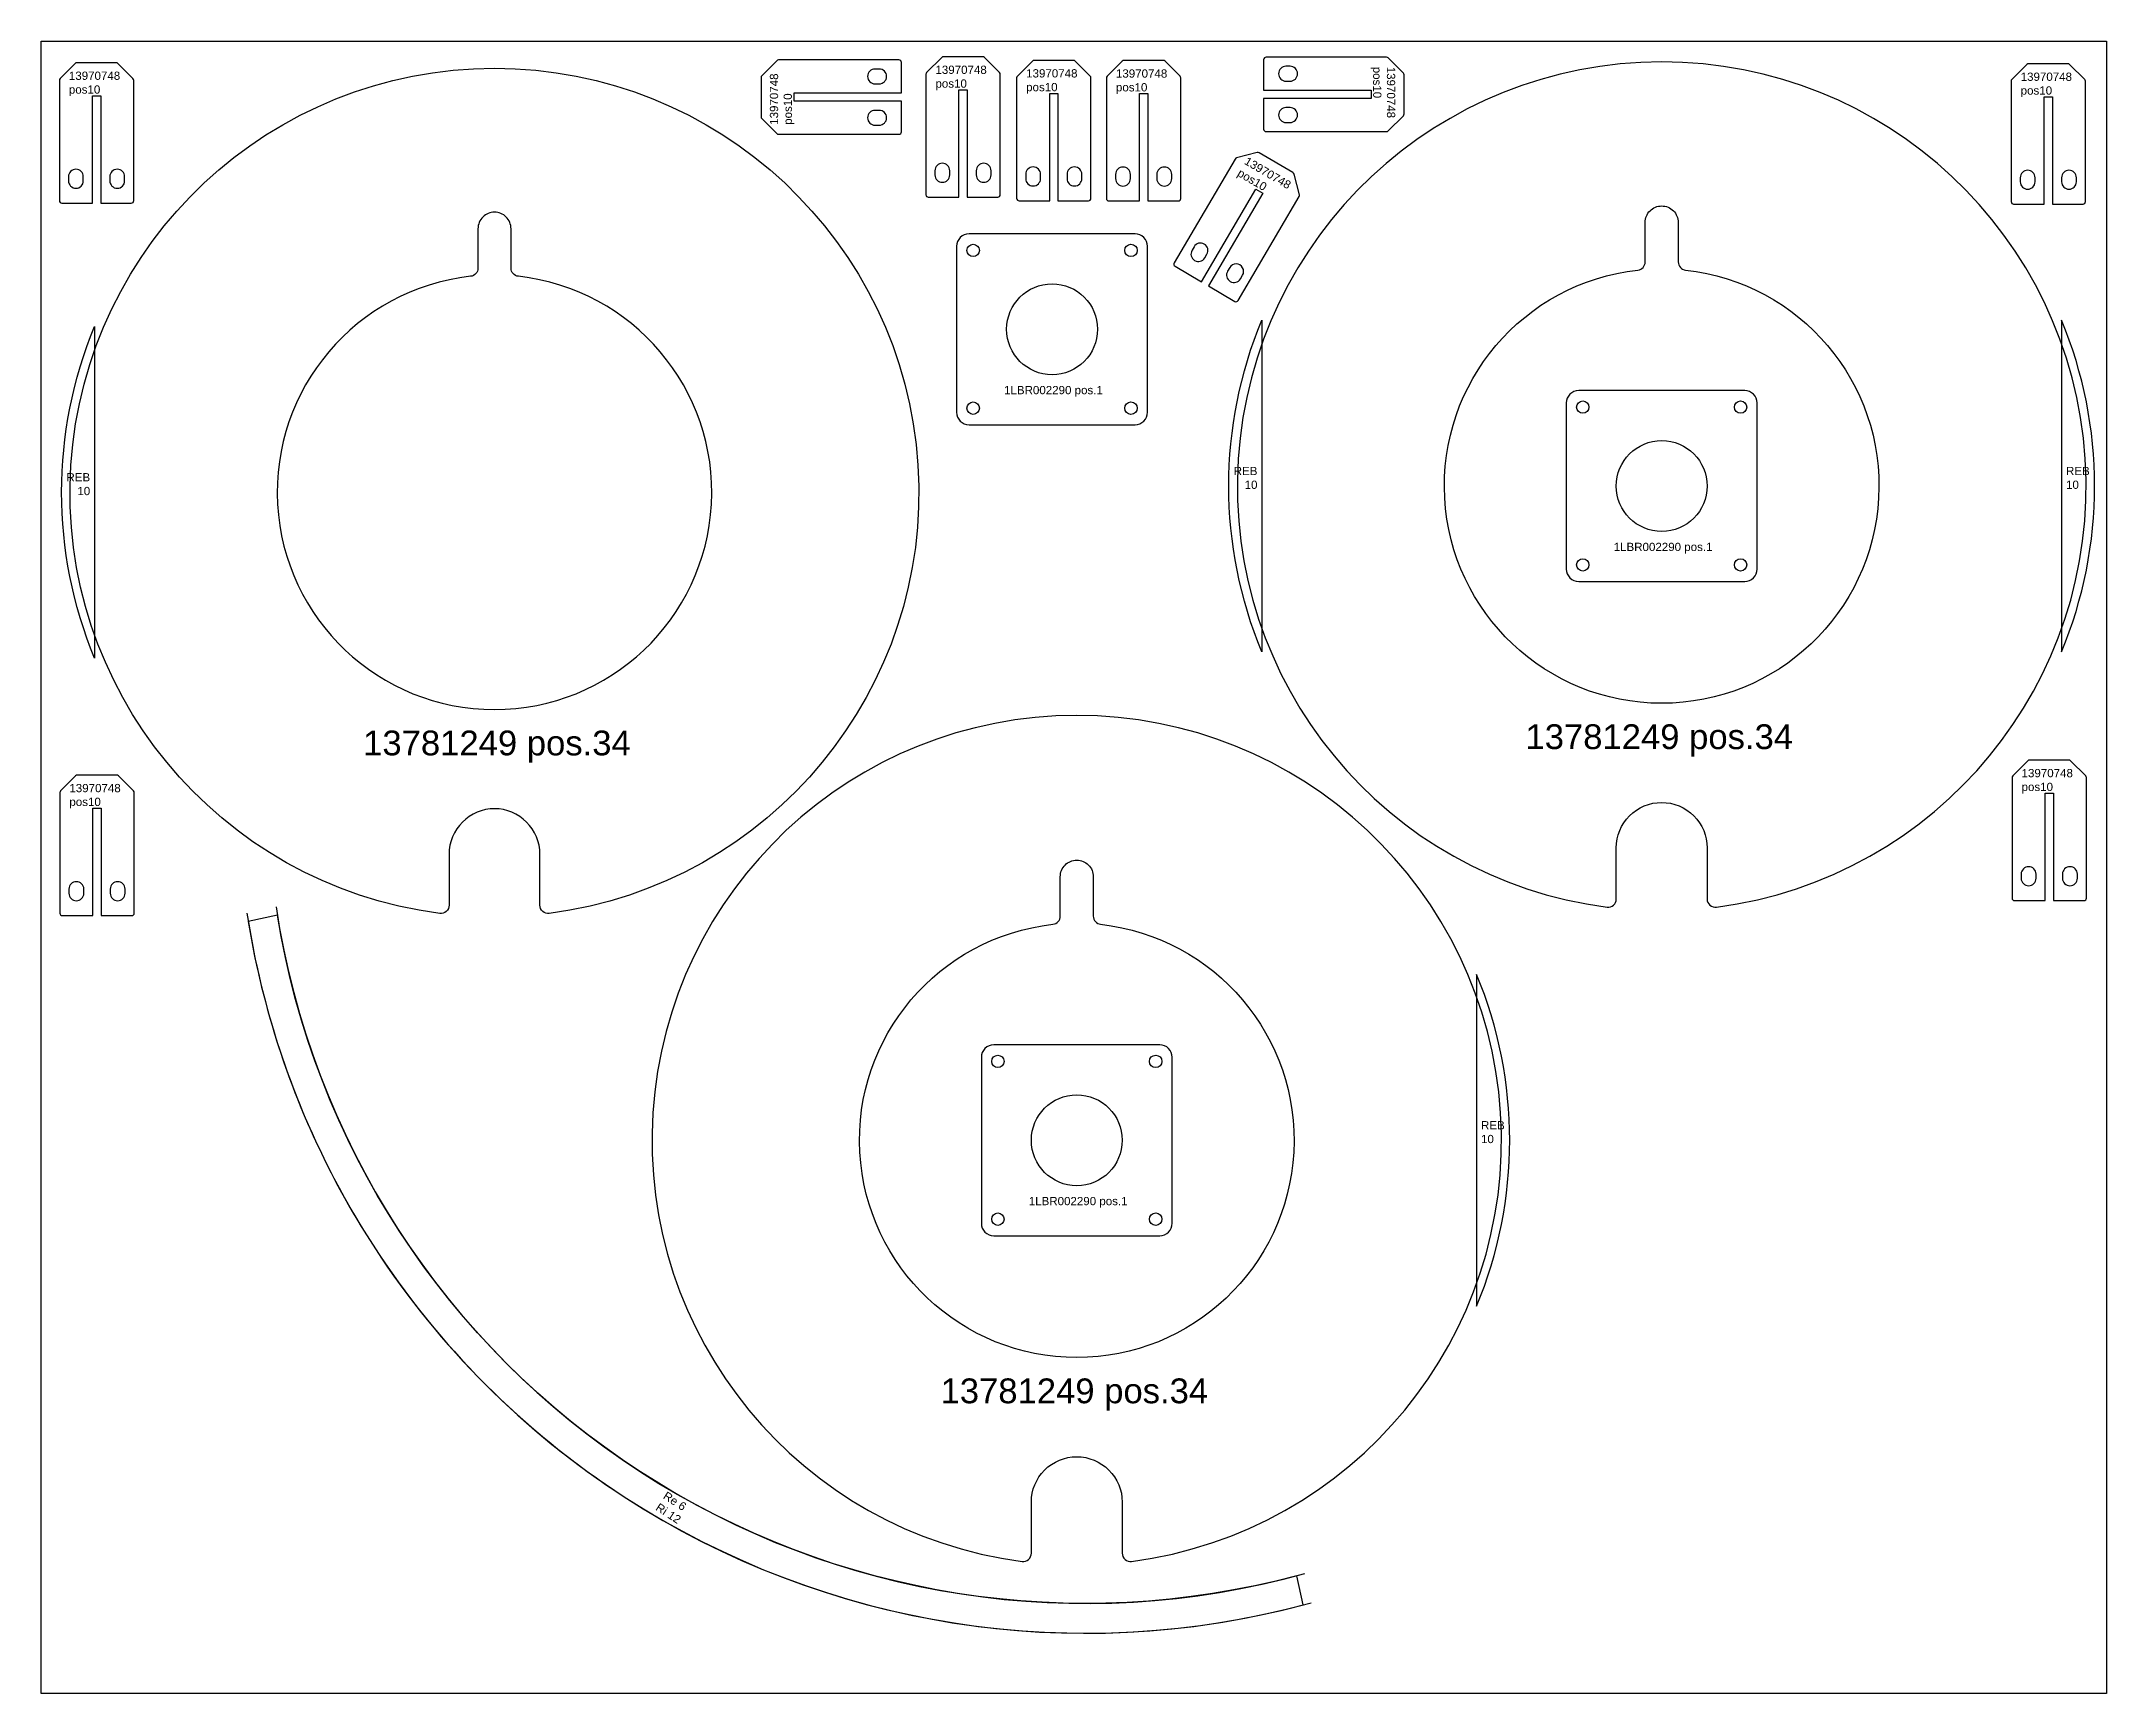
# Model space of a CAD drawing. Header units: millimetres. Extents: x 5781 to 8281, y 828 to 2828.
import ezdxf

# ---------------------------------------------------------------- set-up
doc = ezdxf.new("R2010")
doc.units = ezdxf.units.MM
for name, color, linetype in [('13523079', 7, 'Continuous'), ('13781249', 7, 'Continuous'), ('13970748', 7, 'Continuous'), ('1LBR002290', 7, 'Continuous'), ('Rebaixo', 6, 'Continuous'), ('Texto', 3, 'Continuous')]:
    doc.layers.add(name, color=color, linetype=linetype)
doc.styles.get("Standard").update_dxf_attribs({"font": 'arial.ttf'})

msp = doc.modelspace()

# ---------------------------------------------------------------- linework, layer by layer
msp.add_lwpolyline([(5780.5, 2828.4), (8280.5, 2828.4), (8280.5, 828.4), (5780.5, 828.4)], close=True)
for radius, start, end in [(991, 188.5842, 285.5264), (1027, 188.7062, 285.4045)]:
    msp.add_arc((7044.6, 1928.6), radius, start, end)
at = {"layer": '13523079'}
msp.add_lwpolyline([(6031, 1763.2, 0.44304), (7307.8, 935.8), (7300.2, 971.1, -0.4441), (6066.3, 1770.8)], format="xyb", close=True, dxfattribs=at)
at = {"layer": '13781249', "color": 32}
for points in [[(7675.7, 1780.4, 0.452621), (7686.9, 1790.3), (7686.9, 1852.1, -0.414214), (7741.9, 1907.1), (7741.9, 1907.1, -0.414214), (7796.9, 1852.1), (7796.9, 1790.3, 0.452621), (7808.2, 1780.4, 15.442938)], [(6395.3, 1772.7, -0.452621), (6384.1, 1782.7), (6384.1, 1844.5, 0.414214), (6329.1, 1899.5), (6329.1, 1899.5, 0.414214), (6274.1, 1844.5), (6274.1, 1782.7, -0.452621), (6262.8, 1772.7, -15.442938)], [(7713, 2551.5, 0.382318), (7721.9, 2561.4), (7721.9, 2609.1, -0.414214), (7741.9, 2629.1), (7741.9, 2629.1, -0.414214), (7761.9, 2609.1), (7761.9, 2561.4, 0.382318), (7770.8, 2551.5, -18.144888)], [(6358, 2543.9, -0.382318), (6349.1, 2553.8), (6349.1, 2601.5, 0.414214), (6329.1, 2621.5), (6329.1, 2621.5, 0.414214), (6309.1, 2601.5), (6309.1, 2553.8, -0.382318), (6300.2, 2543.9, 18.144888)], [(6967.6, 988.5, 0.452621), (6978.9, 998.4), (6978.9, 1060.2, -0.414214), (7033.9, 1115.2), (7033.9, 1115.2, -0.414214), (7088.9, 1060.2), (7088.9, 998.4, 0.452621), (7100.2, 988.5, 15.442938)], [(7005, 1759.6, 0.382318), (7013.9, 1769.6), (7013.9, 1817.2, -0.414214), (7033.9, 1837.2), (7033.9, 1837.2, -0.414214), (7053.9, 1817.2), (7053.9, 1769.6, 0.382318), (7062.8, 1759.6, -18.144888)]]:
    msp.add_lwpolyline(points, format="xyb", close=True, dxfattribs=at)
at = {"layer": '13970748', "color": 32, "linetype": 'Continuous', "lineweight": 25}
for points in [[(5871.1, 2802.5), (5823.6, 2802.5, 0.198912), (5821.5, 2801.6), (5803.2, 2783.3, 0.198912), (5802.4, 2781.2), (5802.4, 2635.5, 0.414214), (5805.4, 2632.5), (5842.4, 2632.5), (5842.4, 2762.5), (5852.4, 2762.5), (5852.4, 2632.5), (5889.4, 2632.5, 0.414214), (5892.4, 2635.5), (5892.4, 2781.2, 0.198912), (5891.5, 2783.3), (5873.2, 2801.6, 0.198912)], [(6651.7, 2784.5), (6651.7, 2737, 0.198912), (6652.6, 2734.9), (6670.8, 2716.6, 0.198912), (6672.9, 2715.8), (6818.7, 2715.8, 0.414214), (6821.7, 2718.8), (6821.7, 2755.8), (6691.7, 2755.8), (6691.7, 2765.8), (6821.7, 2765.8), (6821.7, 2802.8, 0.414214), (6818.7, 2805.8), (6672.9, 2805.8, 0.198912), (6670.8, 2804.9), (6652.6, 2786.6, 0.198912)], [(6920, 2809.7), (6872.5, 2809.7, 0.198912), (6870.4, 2808.8), (6852.1, 2790.6, 0.198912), (6851.2, 2788.4), (6851.2, 2642.7, 0.414214), (6854.2, 2639.7), (6891.2, 2639.7), (6891.2, 2769.7), (6901.2, 2769.7), (6901.2, 2639.7), (6938.2, 2639.7, 0.414214), (6941.2, 2642.7), (6941.2, 2788.4, 0.198912), (6940.4, 2790.6), (6922.1, 2808.8, 0.198912)], [(7029.8, 2805.3), (6982.3, 2805.3, 0.198912), (6980.2, 2804.5), (6962, 2786.2, 0.198912), (6961.1, 2784.1), (6961.1, 2638.3, 0.414214), (6964.1, 2635.3), (7001.1, 2635.3), (7001.1, 2765.3), (7011.1, 2765.3), (7011.1, 2635.3), (7048.1, 2635.3, 0.414214), (7051.1, 2638.3), (7051.1, 2784.1, 0.198912), (7050.2, 2786.2), (7032, 2804.5, 0.198912)], [(7138.5, 2805.2), (7091, 2805.2, 0.198912), (7088.9, 2804.3), (7070.7, 2786.1, 0.198912), (7069.8, 2784), (7069.8, 2638.2, 0.414214), (7072.8, 2635.2), (7109.8, 2635.2), (7109.8, 2765.2), (7119.8, 2765.2), (7119.8, 2635.2), (7156.8, 2635.2, 0.414214), (7159.8, 2638.2), (7159.8, 2784, 0.198912), (7158.9, 2786.1), (7140.7, 2804.3, 0.198912)], [(7430.1, 2740.4), (7430.1, 2787.9, 0.198912), (7429.2, 2790), (7411, 2808.2, 0.198912), (7408.8, 2809.1), (7263.1, 2809.1, 0.414214), (7260.1, 2806.1), (7260.1, 2769.1), (7390.1, 2769.1), (7390.1, 2759.1), (7260.1, 2759.1), (7260.1, 2722.1, 0.414214), (7263.1, 2719.1), (7408.8, 2719.1, 0.198912), (7411, 2720), (7429.2, 2738.2, 0.198912)], [(8233.6, 2801.3), (8186.1, 2801.3, 0.198912), (8184, 2800.4), (8165.7, 2782.2, 0.198912), (8164.9, 2780.1), (8164.9, 2634.3, 0.414214), (8167.9, 2631.3), (8204.9, 2631.3), (8204.9, 2761.3), (8214.9, 2761.3), (8214.9, 2631.3), (8251.9, 2631.3, 0.414214), (8254.9, 2634.3), (8254.9, 2780.1, 0.198912), (8254, 2782.2), (8235.7, 2800.4, 0.198912)], [(6794.7, 2794.8), (6789.7, 2794.8, 1), (6789.7, 2776.8), (6794.7, 2776.8, 1)], [(7287.1, 2780.1), (7292.1, 2780.1, 1), (7292.1, 2798.1), (7287.1, 2798.1, 1)], [(6794.7, 2744.8), (6789.7, 2744.8, 1), (6789.7, 2726.8), (6794.7, 2726.8, 1)], [(7287.1, 2730.1), (7292.1, 2730.1, 1), (7292.1, 2748.1), (7287.1, 2748.1, 1)], [(6880.2, 2666.7), (6880.2, 2671.7, 1), (6862.2, 2671.7), (6862.2, 2666.7, 1)], [(6930.2, 2666.7), (6930.2, 2671.7, 1), (6912.2, 2671.7), (6912.2, 2666.7, 1)], [(6990.1, 2662.3), (6990.1, 2667.3, 1), (6972.1, 2667.3), (6972.1, 2662.3, 1)], [(7040.1, 2662.3), (7040.1, 2667.3, 1), (7022.1, 2667.3), (7022.1, 2662.3, 1)], [(7098.8, 2662.2), (7098.8, 2667.2, 1), (7080.8, 2667.2), (7080.8, 2662.2, 1)], [(7148.8, 2662.2), (7148.8, 2667.2, 1), (7130.8, 2667.2), (7130.8, 2662.2, 1)], [(7295.5, 2669.5), (7254.6, 2693.5, 0.198912), (7252.3, 2693.8), (7227.3, 2687.3, 0.198912), (7225.5, 2685.9), (7151.7, 2560.2, 0.414214), (7152.8, 2556.1), (7184.7, 2537.4), (7250.5, 2649.5), (7259.1, 2644.5), (7193.3, 2532.3), (7225.3, 2513.6, 0.414214), (7229.4, 2514.7), (7303.1, 2640.4, 0.198912), (7303.4, 2642.7), (7296.9, 2667.6, 0.198912)], [(5831.4, 2659.5), (5831.4, 2664.5, 1), (5813.4, 2664.5), (5813.4, 2659.5, 1)], [(5881.4, 2659.5), (5881.4, 2664.5, 1), (5863.4, 2664.5), (5863.4, 2659.5, 1)], [(8193.9, 2658.3), (8193.9, 2663.3, 1), (8175.9, 2663.3), (8175.9, 2658.3, 1)], [(8243.9, 2658.3), (8243.9, 2663.3, 1), (8225.9, 2663.3), (8225.9, 2658.3, 1)], [(7188.9, 2566.2), (7191.4, 2570.6, 1), (7175.9, 2579.7), (7173.4, 2575.4, 1)], [(7232, 2540.9), (7234.6, 2545.3, 1), (7219, 2554.4), (7216.5, 2550.1, 1)], [(8234.8, 1958.3), (8187.2, 1958.3, 0.198912), (8185.1, 1957.5), (8166.9, 1939.2, 0.198912), (8166, 1937.1), (8166, 1791.3, 0.414214), (8169, 1788.3), (8206, 1788.3), (8206, 1918.3), (8216, 1918.3), (8216, 1788.3), (8253, 1788.3, 0.414214), (8256, 1791.3), (8256, 1937.1, 0.198912), (8255.1, 1939.2), (8236.9, 1957.5, 0.198912)], [(5871.7, 1940.2), (5824.2, 1940.2, 0.198912), (5822.1, 1939.4), (5803.8, 1921.1, 0.198912), (5803, 1919), (5803, 1773.2, 0.414214), (5806, 1770.2), (5843, 1770.2), (5843, 1900.2), (5853, 1900.2), (5853, 1770.2), (5890, 1770.2, 0.414214), (5893, 1773.2), (5893, 1919, 0.198912), (5892.1, 1921.1), (5873.8, 1939.4, 0.198912)], [(8195, 1815.3), (8195, 1820.3, 1), (8177, 1820.3), (8177, 1815.3, 1)], [(8245, 1815.3), (8245, 1820.3, 1), (8227, 1820.3), (8227, 1815.3, 1)], [(5832, 1797.2), (5832, 1802.2, 1), (5814, 1802.2), (5814, 1797.2, 1)], [(5882, 1797.2), (5882, 1802.2, 1), (5864, 1802.2), (5864, 1797.2, 1)]]:
    msp.add_lwpolyline(points, format="xyb", close=True, dxfattribs=at)
at = {"layer": '1LBR002290', "color": 32}
for points in [[(6903.5, 2364.3), (7104.5, 2364.3, 0.414214), (7119.5, 2379.3), (7119.5, 2580.3, 0.414214), (7104.5, 2595.3), (6903.5, 2595.3, 0.414214), (6888.5, 2580.3), (6888.5, 2379.3, 0.414214)], [(7641.4, 2174.6), (7842.4, 2174.6, 0.414214), (7857.4, 2189.6), (7857.4, 2390.6, 0.414214), (7842.4, 2405.6), (7641.4, 2405.6, 0.414214), (7626.4, 2390.6), (7626.4, 2189.6, 0.414214)], [(6933.4, 1382.7), (7134.4, 1382.7, 0.414214), (7149.4, 1397.7), (7149.4, 1598.7, 0.414214), (7134.4, 1613.7), (6933.4, 1613.7, 0.414214), (6918.4, 1598.7), (6918.4, 1397.7, 0.414214)]]:
    msp.add_lwpolyline(points, format="xyb", close=True, dxfattribs=at)
for centre, radius in [((6908.5, 2575.3), 7.5), ((7099.5, 2575.3), 7.5), ((7004, 2479.8), 55), ((6908.5, 2384.3), 7.5), ((7099.5, 2384.3), 7.5), ((7646.4, 2385.6), 7.5), ((7837.4, 2385.6), 7.5), ((7741.9, 2290.1), 55), ((7646.4, 2194.6), 7.5), ((7837.4, 2194.6), 7.5), ((6938.4, 1593.7), 7.5), ((7129.4, 1593.7), 7.5), ((7033.9, 1498.2), 55), ((6938.4, 1402.7), 7.5), ((7129.4, 1402.7), 7.5)]:
    msp.add_circle(centre, radius, dxfattribs=at)
at = {"layer": 'Rebaixo', "color": 32}
for points in [[(5845.1, 2081.7, -0.199205), (5845.1, 2483.3)], [(7257.9, 2089.3, -0.199205), (7257.9, 2490.9)], [(8225.9, 2089.3, 0.199205), (8225.9, 2490.9)], [(7517.9, 1297.4, 0.199205), (7517.9, 1699)]]:
    msp.add_lwpolyline(points, format="xyb", close=True, dxfattribs=at)

# ---------------------------------------------------------------- texts
at = {"insert": (6523.2, 1051.3), "char_height": 10, "attachment_point": 7, "rotation": 327.0553}
msp.add_mtext_dynamic_manual_height_columns('Re 6\\PRi 12', width=44.328, gutter_width=12.5, heights=[0], dxfattribs=at)
at = {"layer": 'Rebaixo', "color": 32, "char_height": 10}
for insert, attachment_point in [((5839.7, 2305.7), 3), ((7252.6, 2313.3), 3), ((8231.3, 2313.3), 1), ((7523.2, 1521.4), 1)]:
    msp.add_mtext_dynamic_manual_height_columns('REB\\P10', width=29.928, gutter_width=12.5, heights=[0], dxfattribs=dict(at, insert=insert, attachment_point=attachment_point))
at = {"layer": 'Texto', "color": 32}
for s, width, insert, char_height, attachment_point in [('13970748\\Ppos10', 30.786, (5813.9, 2791.7), 10, 1), ('13970748\\Ppos10', 30.786, (6862.8, 2798.9), 10, 1), ('13970748\\Ppos10', 30.786, (6972.6, 2794.6), 10, 1), ('13970748\\Ppos10', 30.786, (7081.3, 2794.4), 10, 1), ('13970748\\Ppos10', 30.786, (8176.4, 2790.5), 10, 1), ('{\\W1.486775; }1LBR002290 pos.1', 127.073, (6940.1, 2411.2), 10, 1), ('{\\W1.486775; }1LBR002290 pos.1', 127.073, (7678, 2221.4), 10, 1), ('13781249 pos.34', 359.281, (7577, 2001.7), 30, 1), ('13781249 pos.34', 359.281, (6494, 1994.1), 30, 3), ('13970748\\Ppos10', 30.786, (5814.5, 1929.5), 10, 1), ('13970748\\Ppos10', 30.786, (8177.5, 1947.6), 10, 1), ('{\\W1.486775; }1LBR002290 pos.1', 127.073, (6970, 1429.6), 10, 1), ('13781249 pos.34', 359.281, (6869, 1209.9), 30, 1)]:
    msp.add_mtext_dynamic_manual_height_columns(s, width=width, gutter_width=12.5, heights=[0], dxfattribs=dict(at, insert=insert, char_height=char_height, attachment_point=attachment_point))
at = {"layer": 'Texto', "color": 32, "char_height": 10, "attachment_point": 1}
for insert, rotation in [((6662.4, 2727.3), 90), ((7419.3, 2797.6), 270), ((7240.8, 2689.1), 329.6038)]:
    msp.add_mtext_dynamic_manual_height_columns('13970748\\Ppos10', width=30.786, gutter_width=12.5, heights=[0], dxfattribs=dict(at, insert=insert, rotation=rotation))

doc.saveas('drawing.dxf')
